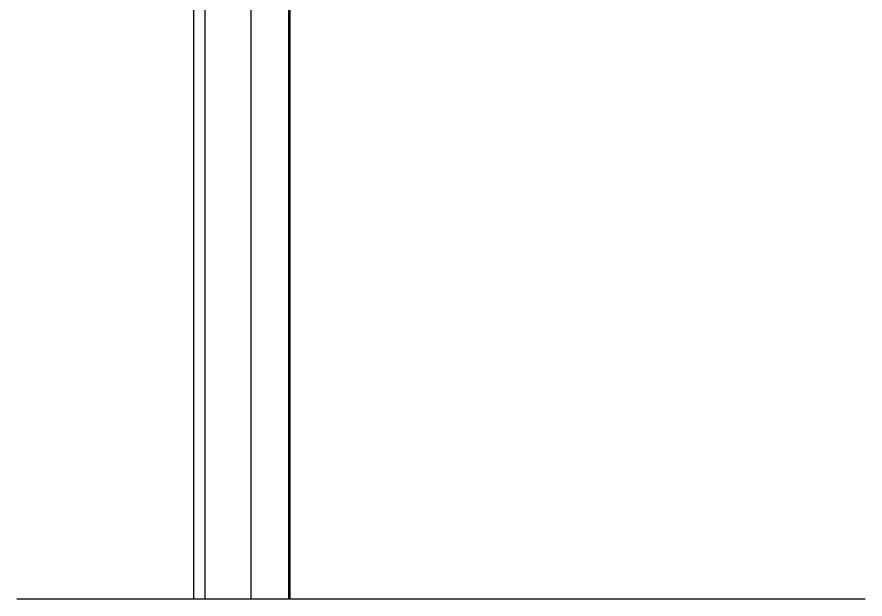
# Model space of a CAD drawing. Extents: x 0 to 170, y 4 to 247.
# Drawn here: x 0.1 to 83.5, y 35.3 to 92.5 of the extents above; entities that cross this region are included whole.
import ezdxf

# ---------------------------------------------------------------- set-up
doc = ezdxf.new("R2010")
doc.units = 0
doc.layers.add('LIVELLO_1', color=160, linetype='Continuous')

# ---------------------------------------------------------------- blocks, each defined once
blk = doc.blocks.new('AI9-BLK1')
at = {"layer": 'LIVELLO_1', "color": 7}
for p, q in [((-67.465, 39.518), (-67.465, -90.124)), ((-66.361, 39.518), (-66.361, -90.124)), ((-61.828, 39.518), (-61.828, -90.124)), ((-58.125, 39.518), (-58.125, -90.124)), ((-58.003, 3.596), (-58.003, -90.124)), ((-1.428, -90.124), (-84.82, -90.124))]:
    blk.add_line(p, q, dxfattribs=at)

msp = doc.modelspace()

# ---------------------------------------------------------------- block references
at = {"layer": 'LIVELLO_1', "color": 7}
msp.add_blockref('AI9-BLK1', (84.912991, 125.41517), dxfattribs=at)

doc.saveas('drawing.dxf')
